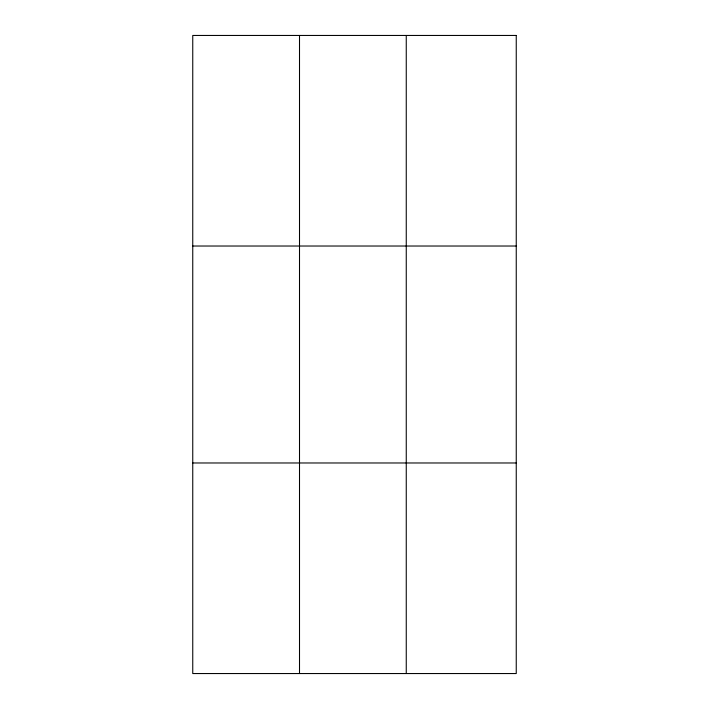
<?xml version="1.0" encoding="UTF-8"?>
<svg xmlns="http://www.w3.org/2000/svg" width="709" height="709" viewBox="0 0 709 709"><rect width="100%" height="100%" fill="white"/><g stroke="black" fill="none" stroke-linecap="round" stroke-linejoin="round"><path stroke-width="1.06" d="M299.508 673.55L299.508 35.45M406.257 673.55L406.257 35.45M192.751 246.023L516.249 246.023M192.751 462.977L516.249 462.977M516.249 35.45L516.249 673.55L192.751 673.55L192.751 35.45L516.249 35.45"/></g></svg>
